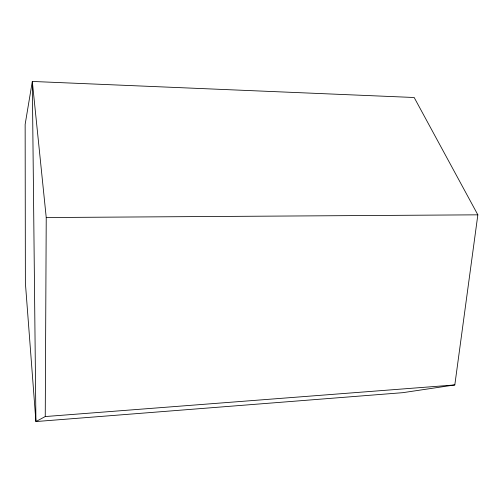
<?xml version="1.0" encoding="UTF-8"?>
<svg xmlns="http://www.w3.org/2000/svg" width="503" height="503" viewBox="0 0 503 503"><rect width="100%" height="100%" fill="white"/><g stroke="black" fill="none" stroke-linecap="round" stroke-linejoin="round"><path stroke-width="0.75" d="M45.245 416.553L46.232 217.541L32.311 81.448L414.183 97.507L477.85 214.831L454.813 384.933L402.79 392.673L35.92 421.552L25.37 282.787L25.15 124.354L32.311 81.448L35.92 421.552L45.245 416.553L454.813 384.933M46.232 217.541L477.85 214.831"/></g></svg>
